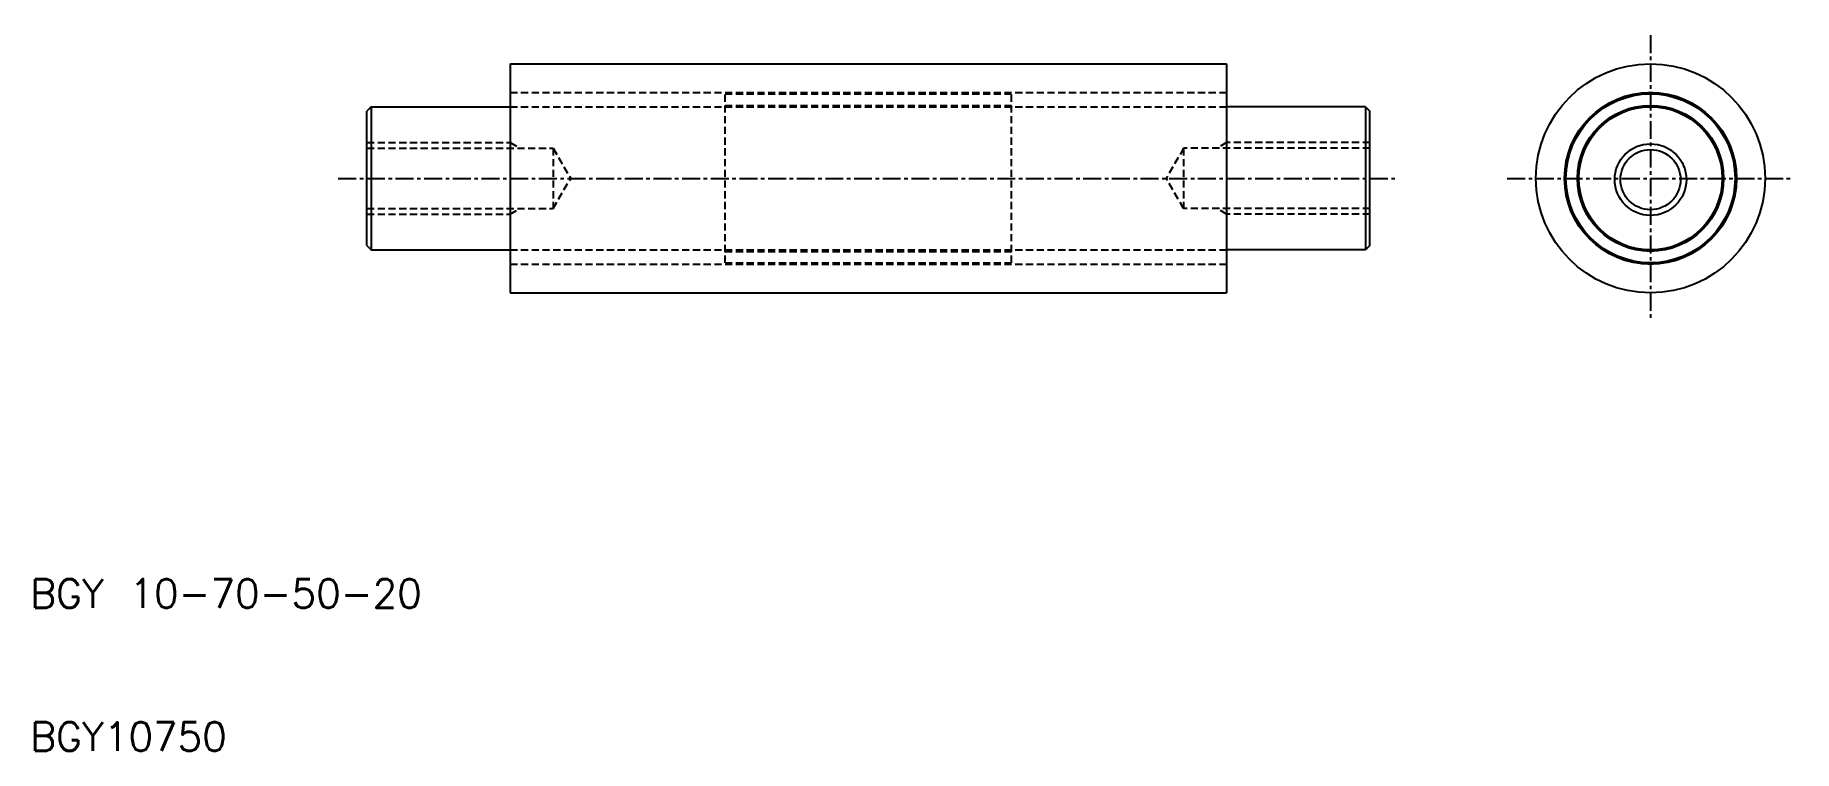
# Model space of a CAD drawing. Extents: x 364 to 486, y 556 to 606.
import ezdxf

# ---------------------------------------------------------------- set-up
doc = ezdxf.new("R2010")
doc.units = 0
doc.linetypes.add('CENTER', pattern=[2, 1.25, -0.25, 0.25, -0.25])
doc.linetypes.add('DASHED', pattern=[0.75, 0.5, -0.25])
doc.layers.get('0').update_dxf_attribs({"linetype": 'CONTINUOUS'})
doc.layers.add('CENTER', color=1, linetype='CENTER')
doc.styles.get("Standard").update_dxf_attribs({"font": 'txt.shx', "bigfont": 'bigfont.shx'})

# ---------------------------------------------------------------- blocks, each defined once
blk = doc.blocks.new('A$C5DE15B06')
at = {"color": 3, "linetype": 'CONTINUOUS'}
blk.add_circle((0, 0), 2.5, dxfattribs=at)
at = {"color": 7, "linetype": 'CONTINUOUS'}
blk.add_circle((0, 0), 2.1, dxfattribs=at)

msp = doc.modelspace()

# ---------------------------------------------------------------- linework, layer by layer
at = {"color": 7, "linetype": 'CONTINUOUS'}
for p, q in [((396.9, 603.52), (446.9, 603.52)), ((396.9, 603.52), (396.9, 587.52)), ((446.9, 603.52), (446.9, 587.52)), ((387.2, 600.52), (386.9, 600.22)), ((387.2, 600.52), (396.9, 600.52)), ((387.2, 600.52), (387.2, 590.52)), ((456.6, 600.52), (446.9, 600.52)), ((456.6, 600.52), (456.6, 590.52)), ((456.6, 600.52), (456.9, 600.22)), ((386.9, 590.82), (386.9, 600.22)), ((456.9, 590.82), (456.9, 600.22)), ((386.9, 590.82), (387.2, 590.52)), ((387.2, 590.52), (396.9, 590.52)), ((456.6, 590.52), (446.9, 590.52)), ((456.9, 590.82), (456.6, 590.52)), ((396.9, 587.52), (446.9, 587.52))]:
    msp.add_line(p, q, dxfattribs=at)
at = {"color": 3, "linetype": 'DASHED'}
for p, q in [((396.9, 601.52), (446.9, 601.52)), ((396.9, 600.52), (446.9, 600.52)), ((411.9, 589.62), (411.9, 601.42)), ((411.9, 601.42), (431.9, 601.42)), ((411.9, 600.62), (431.9, 600.62)), ((431.9, 589.62), (431.9, 601.42)), ((386.9, 598.02), (396.9, 598.02)), ((396.9, 598.02), (397.51, 597.67)), ((446.9, 598.02), (446.3, 597.67)), ((456.9, 598.02), (446.9, 598.02)), ((386.9, 597.62), (399.9, 597.62)), ((399.9, 597.62), (401.12, 595.52)), ((399.9, 597.62), (399.9, 593.42)), ((443.9, 597.62), (442.69, 595.52)), ((456.9, 597.62), (443.9, 597.62)), ((443.9, 597.62), (443.9, 593.42)), ((399.9, 593.42), (401.12, 595.52)), ((443.9, 593.42), (442.69, 595.52)), ((386.9, 593.42), (399.9, 593.42)), ((386.9, 593.02), (396.9, 593.02)), ((396.9, 593.02), (397.51, 593.37)), ((456.9, 593.42), (443.9, 593.42)), ((446.9, 593.02), (446.3, 593.37)), ((456.9, 593.02), (446.9, 593.02)), ((396.9, 590.52), (446.9, 590.52)), ((411.9, 590.42), (431.9, 590.42)), ((396.9, 589.52), (446.9, 589.52)), ((411.9, 589.62), (431.9, 589.62))]:
    msp.add_line(p, q, dxfattribs=at)
at = {"color": 7, "linetype": 'CONTINUOUS'}
for radius in [8, 6, 5.9, 5.1, 5]:
    msp.add_circle((476.49, 595.52), radius, dxfattribs=at)
for centre, start, end in [((476.49, 601.02), 51.5947, 128.4053), ((476.49, 601.02), 234.7224, 305.2776), ((471.73, 598.27), 111.5947, 188.4053), ((471.73, 598.27), 294.7225, 5.2775), ((481.26, 598.27), 174.7225, 245.2775), ((481.26, 598.27), 351.5947, 68.4053), ((471.73, 592.77), 354.7225, 65.2775), ((481.26, 592.77), 114.7225, 185.2775), ((471.73, 592.77), 171.5947, 248.4053), ((481.26, 592.77), 291.5947, 8.4053), ((476.49, 590.02), 54.7224, 125.2776), ((476.49, 590.02), 231.5947, 308.4053)]:
    msp.add_arc(centre, 0.5, start, end, dxfattribs=at)
at = {"layer": 'CENTER', "color": 1, "linetype": 'CENTER'}
for p, q in [((476.49, 605.52), (476.49, 585.52)), ((384.9, 595.52), (458.9, 595.52)), ((466.49, 595.52), (486.49, 595.52))]:
    msp.add_line(p, q, dxfattribs=at)

# ---------------------------------------------------------------- block references
at = {"color": 7, "linetype": 'CONTINUOUS'}
msp.add_blockref('A$C5DE15B06', (476.49, 595.43), dxfattribs=at)

# ---------------------------------------------------------------- texts
for s, p in [('BGY 10-70-50-20', (363.4, 565.52)), ('BGY10750', (363.4, 555.52))]:
    msp.add_text(s, height=2, dxfattribs=at).set_placement(p)

doc.saveas('drawing.dxf')
